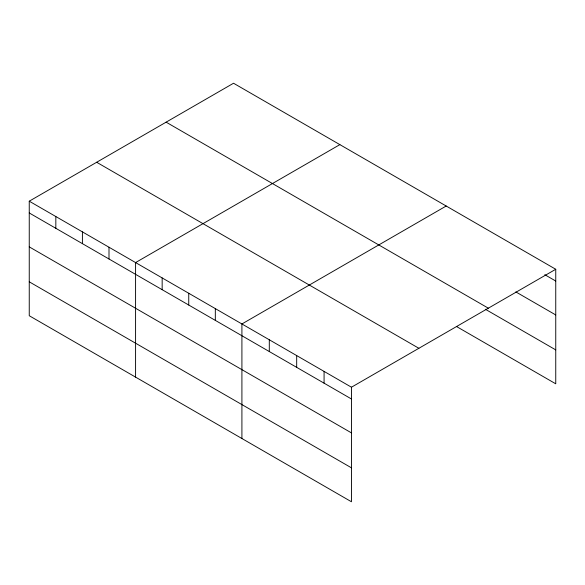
<?xml version="1.0" encoding="UTF-8"?>
<svg xmlns="http://www.w3.org/2000/svg" width="585" height="585" viewBox="0 0 585 585"><rect width="100%" height="100%" fill="white"/><g stroke="black" fill="none" stroke-linecap="round" stroke-linejoin="round"><path stroke-width="0.88" d="M351.461 432.893L351.461 387.211L29.25 201.189L29.25 315.732L351.461 501.762L351.461 432.893L29.25 246.87M456.373 326.437L555.75 383.811L555.75 269.268L233.539 83.238L29.25 201.189M339.87 144.627L135.581 262.577L135.581 377.12M446.201 206.015L241.912 323.966L241.912 438.509M351.461 387.211L555.75 269.268M544.796 274.709L555.75 281.034M515.838 291.908L555.75 314.949M166.125 122.163L488.336 308.185M485.323 309.238L555.75 349.896M96.664 162.264L418.875 348.287M29.25 212.955L351.461 398.977M29.25 281.816L351.461 467.839M324.075 371.402L324.075 383.168M296.683 355.585L296.683 367.351M269.297 339.775L269.297 351.541M215.324 308.617L215.324 320.383M188.743 293.268L188.743 305.034M162.162 277.919L162.162 289.685M109 247.228L109 258.994M82.412 231.879L82.412 243.645M55.831 216.53L55.831 228.296"/></g></svg>
